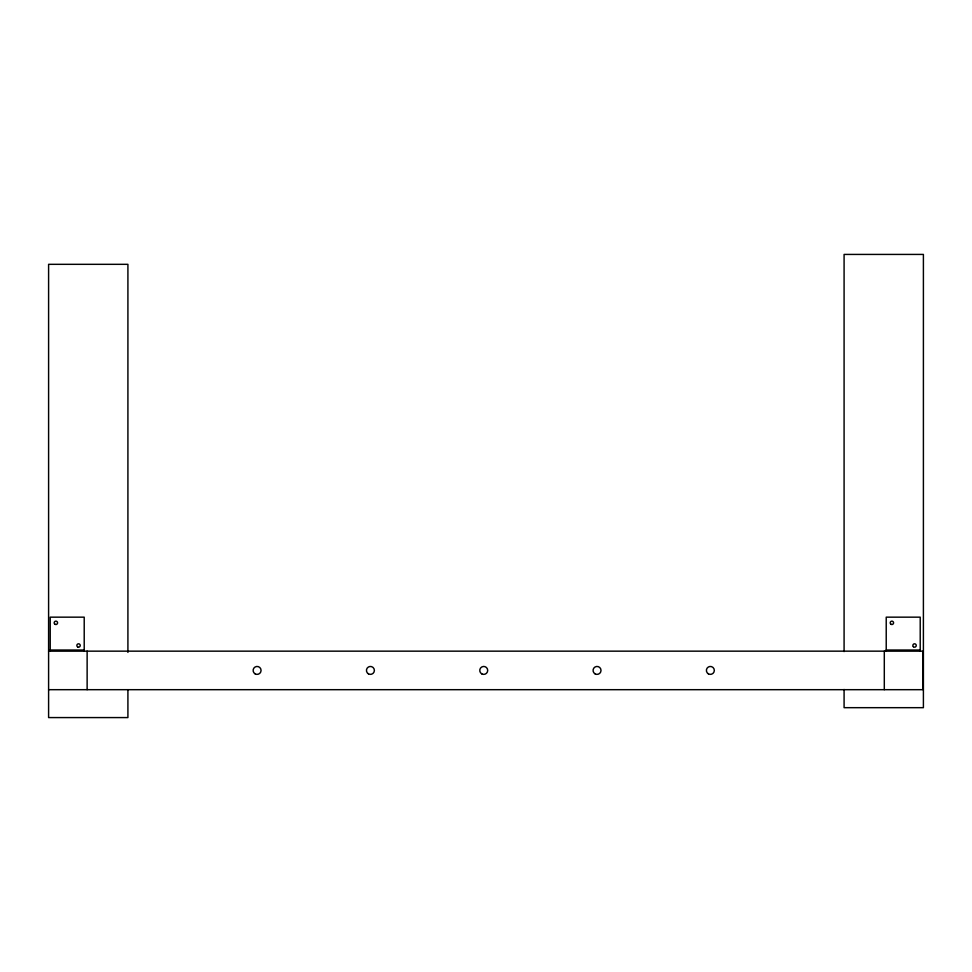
<?xml version="1.0" encoding="UTF-8"?>
<svg xmlns="http://www.w3.org/2000/svg" width="972" height="972" viewBox="0 0 972 972"><rect width="100%" height="100%" fill="white"/><g stroke="black" fill="none" stroke-linecap="round" stroke-linejoin="round"><path stroke-width="1.46" d="M50.216 650.025L84.212 650.025M886.221 650.025L920.217 650.025M48.6 651.155L922.829 651.155L922.829 689.683L48.6 689.683M920.217 651.155L920.217 617.159L886.221 617.159L886.221 651.155M884.301 651.155L884.301 689.683M844.085 651.592L844.085 254.421L923.4 254.421L923.4 707.677L844.085 707.677L844.085 689.488M127.915 652.394L127.915 264.323L48.6 264.323L48.6 717.579L127.915 717.579L127.915 690.29M87.128 651.155L87.128 689.683M84.212 651.155L84.212 617.159L50.216 617.159L50.216 651.155M77.699 646.963A1.701 1.701 0 0 0 80.239 645.493A1.701 1.701 0 0 0 77.699 644.023A1.701 1.701 0 0 0 77.699 646.963M55.027 624.303A1.701 1.701 0 0 0 57.579 622.833A1.701 1.701 0 0 0 55.027 621.363A1.701 1.701 0 0 0 55.027 624.303M913.352 646.696A1.701 1.701 0 0 0 916.195 645.93A1.701 1.701 0 0 0 914.117 643.853A1.701 1.701 0 0 0 913.352 646.696M891.045 624.303A1.701 1.701 0 0 0 893.584 622.833A1.701 1.701 0 0 0 891.045 621.363A1.701 1.701 0 0 0 891.045 624.303M708.381 673.851A3.961 3.961 0 0 0 714.323 670.425A3.961 3.961 0 0 0 708.381 666.986A3.961 3.961 0 0 0 708.381 673.851M595.058 673.851A3.961 3.961 0 0 0 601.012 670.425A3.961 3.961 0 0 0 595.058 666.986A3.961 3.961 0 0 0 595.058 673.851M481.748 673.851A3.961 3.961 0 0 0 487.701 670.425A3.961 3.961 0 0 0 481.748 666.986A3.961 3.961 0 0 0 481.748 673.851M368.437 673.851A3.961 3.961 0 0 0 374.378 670.425A3.961 3.961 0 0 0 368.437 666.986A3.961 3.961 0 0 0 368.437 673.851M255.114 673.851A3.961 3.961 0 0 0 261.067 670.425A3.961 3.961 0 0 0 255.114 666.986A3.961 3.961 0 0 0 255.114 673.851"/></g></svg>
